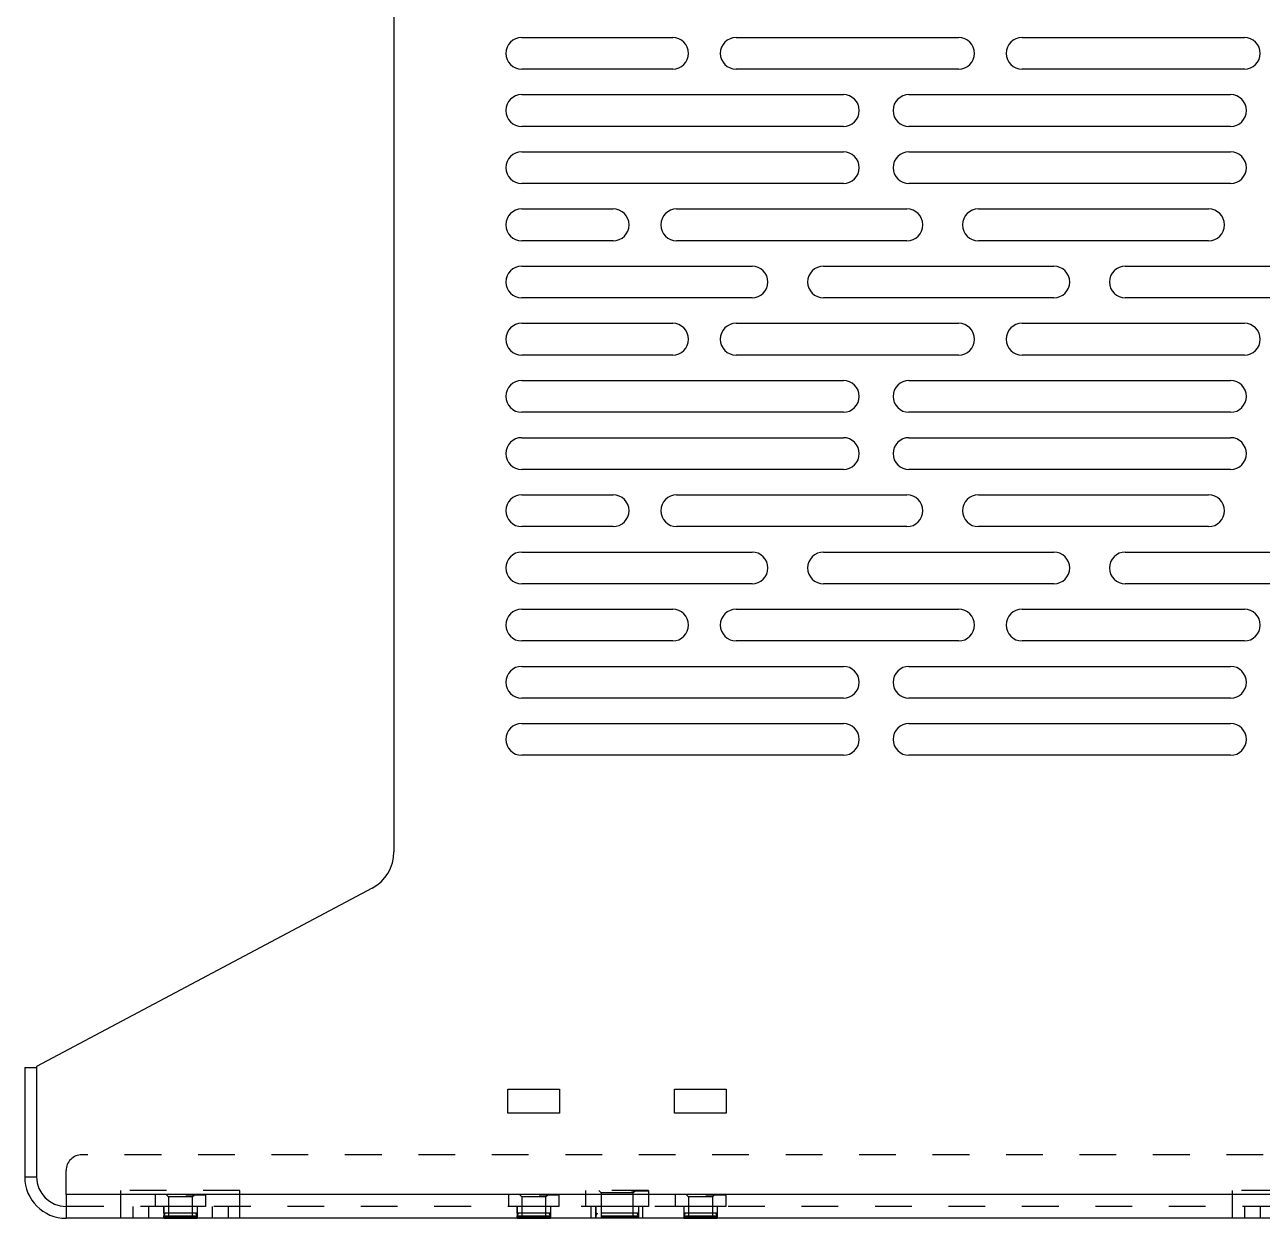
# Model space of a CAD drawing. Header units: millimetres. Extents: x -177 to 18421, y -5017 to 3255.
# Drawn here: x 14184.4 to 14340.3, y 1713.5 to 1863.8 of the extents above; entities that cross this region are included whole.
import ezdxf

# ---------------------------------------------------------------- set-up
doc = ezdxf.new("R2010")
doc.units = ezdxf.units.MM
doc.header["$LTSCALE"] = 46.255
doc.linetypes.add('HIDDEN', pattern=[0.2, 0.1, -0.1])
doc.layers.get('0').update_dxf_attribs({"linetype": 'CONTINUOUS'})
doc.layers.add('02___PRT_ALL_AXES', color=7, linetype='CONTINUOUS')
doc.layers.add('DEFAULT_2', color=8, linetype='HIDDEN')

msp = doc.modelspace()

# ---------------------------------------------------------------- linework, layer by layer
at = {"color": 3, "linetype": 'Continuous'}
for p, q in [((14230.908, 1965.503), (14230.908, 1759.603)), ((14247.008, 1862.153), (14266.008, 1862.153)), ((14274.008, 1862.153), (14302.008, 1862.153)), ((14310.008, 1862.153), (14338.008, 1862.153)), ((14266.008, 1858.153), (14247.008, 1858.153)), ((14302.008, 1858.153), (14274.008, 1858.153)), ((14338.008, 1858.153), (14310.008, 1858.153)), ((14247.008, 1854.953), (14287.508, 1854.953)), ((14295.758, 1854.953), (14336.258, 1854.953)), ((14287.508, 1850.953), (14247.008, 1850.953)), ((14336.258, 1850.953), (14295.758, 1850.953)), ((14247.008, 1847.753), (14287.508, 1847.753)), ((14295.758, 1847.753), (14336.258, 1847.753)), ((14287.508, 1843.753), (14247.008, 1843.753)), ((14336.258, 1843.753), (14295.758, 1843.753)), ((14247.008, 1840.553), (14258.508, 1840.553)), ((14266.508, 1840.553), (14295.508, 1840.553)), ((14304.508, 1840.553), (14333.508, 1840.553)), ((14258.508, 1836.553), (14247.008, 1836.553)), ((14295.508, 1836.553), (14266.508, 1836.553)), ((14333.508, 1836.553), (14304.508, 1836.553)), ((14247.008, 1833.353), (14276.008, 1833.353)), ((14285.008, 1833.353), (14314.008, 1833.353)), ((14323.008, 1833.353), (14352.008, 1833.353)), ((14276.008, 1829.353), (14247.008, 1829.353)), ((14314.008, 1829.353), (14285.008, 1829.353)), ((14352.008, 1829.353), (14323.008, 1829.353)), ((14247.008, 1826.153), (14266.008, 1826.153)), ((14274.008, 1826.153), (14302.008, 1826.153)), ((14310.008, 1826.153), (14338.008, 1826.153)), ((14266.008, 1822.153), (14247.008, 1822.153)), ((14302.008, 1822.153), (14274.008, 1822.153)), ((14338.008, 1822.153), (14310.008, 1822.153)), ((14247.008, 1818.953), (14287.508, 1818.953)), ((14295.758, 1818.953), (14336.258, 1818.953)), ((14287.508, 1814.953), (14247.008, 1814.953)), ((14336.258, 1814.953), (14295.758, 1814.953)), ((14247.008, 1811.753), (14287.508, 1811.753)), ((14295.758, 1811.753), (14336.258, 1811.753)), ((14287.508, 1807.753), (14247.008, 1807.753)), ((14336.258, 1807.753), (14295.758, 1807.753)), ((14247.008, 1804.553), (14258.508, 1804.553)), ((14266.508, 1804.553), (14295.508, 1804.553)), ((14304.508, 1804.553), (14333.508, 1804.553)), ((14258.508, 1800.553), (14247.008, 1800.553)), ((14295.508, 1800.553), (14266.508, 1800.553)), ((14333.508, 1800.553), (14304.508, 1800.553)), ((14247.008, 1797.353), (14276.008, 1797.353)), ((14285.008, 1797.353), (14314.008, 1797.353)), ((14323.008, 1797.353), (14352.008, 1797.353)), ((14276.008, 1793.353), (14247.008, 1793.353)), ((14314.008, 1793.353), (14285.008, 1793.353)), ((14352.008, 1793.353), (14323.008, 1793.353)), ((14247.008, 1790.153), (14266.008, 1790.153)), ((14274.008, 1790.153), (14302.008, 1790.153)), ((14310.008, 1790.153), (14338.008, 1790.153)), ((14266.008, 1786.153), (14247.008, 1786.153)), ((14302.008, 1786.153), (14274.008, 1786.153)), ((14338.008, 1786.153), (14310.008, 1786.153)), ((14247.008, 1782.953), (14287.508, 1782.953)), ((14295.758, 1782.953), (14336.258, 1782.953)), ((14287.508, 1778.953), (14247.008, 1778.953)), ((14336.258, 1778.953), (14295.758, 1778.953)), ((14247.008, 1775.753), (14287.508, 1775.753)), ((14295.758, 1775.753), (14336.258, 1775.753)), ((14287.508, 1771.753), (14247.008, 1771.753)), ((14336.258, 1771.753), (14295.758, 1771.753)), ((14228.15, 1755.012), (14185.908, 1732.552)), ((14184.408, 1732.453), (14184.408, 1718.653)), ((14185.908, 1732.552), (14185.908, 1718.653)), ((14245.258, 1726.703), (14245.258, 1729.703)), ((14245.258, 1729.703), (14251.758, 1729.703)), ((14251.758, 1729.703), (14251.758, 1726.703)), ((14266.258, 1726.703), (14266.258, 1729.703)), ((14266.258, 1729.703), (14272.758, 1729.703)), ((14272.758, 1729.703), (14272.758, 1726.703)), ((14251.758, 1726.703), (14245.258, 1726.703)), ((14272.758, 1726.703), (14266.258, 1726.703)), ((14189.608, 1716.453), (14189.608, 1713.453)), ((14638.408, 1716.453), (14189.608, 1716.453)), ((14638.408, 1713.453), (14189.608, 1713.453))]:
    msp.add_line(p, q, dxfattribs=at)
at = {"color": 7, "linetype": 'Continuous'}
for p, q in [((14184.408, 1732.453), (14185.908, 1732.453)), ((14184.408, 1718.653), (14185.908, 1718.653))]:
    msp.add_line(p, q, dxfattribs=at)
at = {"color": 3, "linetype": 'Continuous'}
for centre, radius, start, end in [((14247.008, 1860.153), 2, 90, 270), ((14266.008, 1860.153), 2, 270, 90), ((14274.008, 1860.153), 2, 90, 270), ((14302.008, 1860.153), 2, 270, 90), ((14310.008, 1860.153), 2, 90, 270), ((14338.008, 1860.153), 2, 270, 90), ((14247.008, 1852.953), 2, 90, 270), ((14287.508, 1852.953), 2, 270, 90), ((14295.758, 1852.953), 2, 90, 270), ((14336.258, 1852.953), 2, 270, 90), ((14247.008, 1845.753), 2, 90, 270), ((14287.508, 1845.753), 2, 270, 90), ((14295.758, 1845.753), 2, 90, 270), ((14336.258, 1845.753), 2, 270, 90), ((14247.008, 1838.553), 2, 90, 270), ((14258.508, 1838.553), 2, 270, 90), ((14266.508, 1838.553), 2, 90, 270), ((14295.508, 1838.553), 2, 270, 90), ((14304.508, 1838.553), 2, 90, 270), ((14333.508, 1838.553), 2, 270, 90), ((14247.008, 1831.353), 2, 90, 270), ((14276.008, 1831.353), 2, 270, 90), ((14285.008, 1831.353), 2, 90, 270), ((14314.008, 1831.353), 2, 270, 90), ((14323.008, 1831.353), 2, 90, 270), ((14247.008, 1824.153), 2, 90, 270), ((14266.008, 1824.153), 2, 270, 90), ((14274.008, 1824.153), 2, 90, 270), ((14302.008, 1824.153), 2, 270, 90), ((14310.008, 1824.153), 2, 90, 270), ((14338.008, 1824.153), 2, 270, 90), ((14247.008, 1816.953), 2, 90, 270), ((14287.508, 1816.953), 2, 270, 90), ((14295.758, 1816.953), 2, 90, 270), ((14336.258, 1816.953), 2, 270, 90), ((14247.008, 1809.753), 2, 90, 270), ((14287.508, 1809.753), 2, 270, 90), ((14295.758, 1809.753), 2, 90, 270), ((14336.258, 1809.753), 2, 270, 90), ((14247.008, 1802.553), 2, 90, 270), ((14258.508, 1802.553), 2, 270, 90), ((14266.508, 1802.553), 2, 90, 270), ((14295.508, 1802.553), 2, 270, 90), ((14304.508, 1802.553), 2, 90, 270), ((14333.508, 1802.553), 2, 270, 90), ((14247.008, 1795.353), 2, 90, 270), ((14276.008, 1795.353), 2, 270, 90), ((14285.008, 1795.353), 2, 90, 270), ((14314.008, 1795.353), 2, 270, 90), ((14323.008, 1795.353), 2, 90, 270), ((14247.008, 1788.153), 2, 90, 270), ((14266.008, 1788.153), 2, 270, 90), ((14274.008, 1788.153), 2, 90, 270), ((14302.008, 1788.153), 2, 270, 90), ((14310.008, 1788.153), 2, 90, 270), ((14338.008, 1788.153), 2, 270, 90), ((14247.008, 1780.953), 2, 90, 270), ((14287.508, 1780.953), 2, 270, 90), ((14295.758, 1780.953), 2, 90, 270), ((14336.258, 1780.953), 2, 270, 90), ((14247.008, 1773.753), 2, 90, 270), ((14287.508, 1773.753), 2, 270, 90), ((14295.758, 1773.753), 2, 90, 270), ((14336.258, 1773.753), 2, 270, 90), ((14225.708, 1759.603), 5.2, 298, 0), ((14189.608, 1718.653), 5.2, 180, 270), ((14189.608, 1718.653), 3.7, 180, 270)]:
    msp.add_arc(centre, radius, start, end, dxfattribs=at)
at = {"layer": '02___PRT_ALL_AXES', "color": 8, "linetype": 'HIDDEN'}
for p, q in [((14200.833, 1716.453), (14200.833, 1714.953)), ((14207.183, 1716.453), (14200.833, 1716.453)), ((14202.508, 1716.153), (14202.508, 1713.583)), ((14205.508, 1716.153), (14205.508, 1713.583)), ((14207.183, 1716.453), (14207.183, 1714.953)), ((14245.333, 1716.453), (14245.333, 1714.953)), ((14251.683, 1716.453), (14245.333, 1716.453)), ((14247.008, 1716.153), (14247.008, 1713.583)), ((14250.008, 1716.153), (14250.008, 1713.583)), ((14251.683, 1716.453), (14251.683, 1714.953)), ((14255.033, 1716.953), (14255.033, 1714.953)), ((14262.983, 1716.953), (14255.033, 1716.953)), ((14257.008, 1716.653), (14257.008, 1713.583)), ((14261.008, 1716.653), (14261.008, 1713.583)), ((14262.983, 1716.953), (14262.983, 1714.953)), ((14266.333, 1716.453), (14266.333, 1714.953)), ((14272.683, 1716.453), (14266.333, 1716.453)), ((14268.008, 1716.153), (14268.008, 1713.583)), ((14271.008, 1716.153), (14271.008, 1713.583)), ((14272.683, 1716.453), (14272.683, 1714.953)), ((14207.183, 1714.953), (14200.833, 1714.953)), ((14201.898, 1714.953), (14201.898, 1714.103)), ((14201.908, 1714.953), (14201.908, 1713.453)), ((14206.108, 1714.953), (14206.108, 1713.453)), ((14206.118, 1714.953), (14206.118, 1714.103)), ((14251.683, 1714.953), (14245.333, 1714.953)), ((14246.398, 1714.953), (14246.398, 1714.103)), ((14246.408, 1714.953), (14246.408, 1713.453)), ((14250.608, 1714.953), (14250.608, 1713.453)), ((14250.618, 1714.953), (14250.618, 1714.103)), ((14262.983, 1714.953), (14255.033, 1714.953)), ((14255.758, 1713.453), (14255.758, 1714.953)), ((14256.308, 1714.953), (14256.308, 1713.453)), ((14256.318, 1714.953), (14256.318, 1714.103)), ((14261.698, 1714.953), (14261.698, 1714.103)), ((14261.708, 1714.953), (14261.708, 1713.453)), ((14262.258, 1713.453), (14262.258, 1714.953)), ((14272.683, 1714.953), (14266.333, 1714.953)), ((14267.398, 1714.953), (14267.398, 1714.103)), ((14267.408, 1714.953), (14267.408, 1713.453)), ((14271.608, 1714.953), (14271.608, 1713.453)), ((14271.618, 1714.953), (14271.618, 1714.103)), ((14202.098, 1714.103), (14201.898, 1713.713)), ((14206.118, 1714.103), (14201.898, 1714.103)), ((14201.898, 1713.713), (14201.898, 1713.583)), ((14206.118, 1713.713), (14201.898, 1713.713)), ((14206.118, 1713.583), (14201.898, 1713.583)), ((14201.908, 1713.453), (14206.108, 1713.453)), ((14205.918, 1714.103), (14206.118, 1713.713)), ((14206.118, 1713.713), (14206.118, 1713.583)), ((14250.618, 1714.103), (14246.398, 1714.103)), ((14246.598, 1714.103), (14246.398, 1713.713)), ((14246.398, 1713.713), (14246.398, 1713.583)), ((14250.618, 1713.713), (14246.398, 1713.713)), ((14250.618, 1713.583), (14246.398, 1713.583)), ((14246.408, 1713.453), (14250.608, 1713.453)), ((14250.418, 1714.103), (14250.618, 1713.713)), ((14250.618, 1713.713), (14250.618, 1713.583)), ((14262.258, 1713.453), (14255.758, 1713.453)), ((14261.698, 1714.103), (14256.318, 1714.103)), ((14256.518, 1714.103), (14256.318, 1713.713)), ((14256.318, 1713.713), (14256.318, 1713.583)), ((14261.698, 1713.713), (14256.318, 1713.713)), ((14261.698, 1713.583), (14256.318, 1713.583)), ((14261.498, 1714.103), (14261.698, 1713.713)), ((14261.698, 1713.713), (14261.698, 1713.583)), ((14271.618, 1714.103), (14267.398, 1714.103)), ((14267.598, 1714.103), (14267.398, 1713.713)), ((14267.398, 1713.713), (14267.398, 1713.583)), ((14271.618, 1713.713), (14267.398, 1713.713)), ((14271.618, 1713.583), (14267.398, 1713.583)), ((14267.408, 1713.453), (14271.608, 1713.453)), ((14271.418, 1714.103), (14271.618, 1713.713)), ((14271.618, 1713.713), (14271.618, 1713.583))]:
    msp.add_line(p, q, dxfattribs=at)
at = {"layer": 'DEFAULT_2', "color": 8, "linetype": 'HIDDEN'}
for p, q in [((14636.408, 1721.453), (14191.608, 1721.453)), ((14189.608, 1716.453), (14189.608, 1719.453)), ((14196.508, 1713.453), (14196.508, 1716.953)), ((14211.508, 1716.953), (14196.508, 1716.953)), ((14202.508, 1716.153), (14202.208, 1716.453)), ((14202.508, 1716.153), (14202.508, 1713.583)), ((14205.508, 1716.153), (14202.508, 1716.153)), ((14204.676, 1716.453), (14204.676, 1716.403)), ((14204.676, 1716.403), (14207.171, 1716.403)), ((14204.69, 1716.453), (14204.69, 1716.403)), ((14204.696, 1716.453), (14204.696, 1716.403)), ((14204.711, 1716.453), (14204.711, 1716.403)), ((14204.721, 1716.453), (14204.721, 1716.403)), ((14204.755, 1716.453), (14204.755, 1716.403)), ((14204.765, 1716.453), (14204.765, 1716.403)), ((14204.765, 1716.453), (14204.765, 1716.403)), ((14204.781, 1716.453), (14204.781, 1716.403)), ((14204.783, 1716.453), (14204.783, 1716.403)), ((14204.784, 1716.453), (14204.784, 1716.403)), ((14204.802, 1716.453), (14204.802, 1716.403)), ((14204.829, 1716.453), (14204.829, 1716.403)), ((14204.834, 1716.453), (14204.834, 1716.403)), ((14204.836, 1716.453), (14204.836, 1716.403)), ((14204.88, 1716.453), (14204.88, 1716.403)), ((14204.918, 1716.453), (14204.918, 1716.403)), ((14204.941, 1716.453), (14204.941, 1716.403)), ((14204.946, 1716.453), (14204.946, 1716.403)), ((14204.978, 1716.453), (14204.978, 1716.403)), ((14204.98, 1716.453), (14204.98, 1716.403)), ((14204.997, 1716.453), (14204.997, 1716.403)), ((14205.044, 1716.453), (14205.044, 1716.403)), ((14205.059, 1716.453), (14205.059, 1716.403)), ((14205.102, 1716.453), (14205.102, 1716.403)), ((14205.266, 1716.453), (14205.266, 1716.403)), ((14205.359, 1716.453), (14205.359, 1716.403)), ((14205.391, 1716.453), (14205.391, 1716.403)), ((14205.395, 1716.453), (14205.395, 1716.403)), ((14205.443, 1716.453), (14205.443, 1716.403)), ((14205.447, 1716.453), (14205.447, 1716.403)), ((14205.45, 1716.453), (14205.45, 1716.403)), ((14205.465, 1716.453), (14205.465, 1716.403)), ((14205.498, 1716.453), (14205.498, 1716.403)), ((14205.508, 1716.153), (14205.808, 1716.453)), ((14205.508, 1716.153), (14205.508, 1713.583)), ((14205.515, 1716.453), (14205.515, 1716.403)), ((14205.517, 1716.453), (14205.517, 1716.403)), ((14205.532, 1716.453), (14205.532, 1716.403)), ((14205.534, 1716.453), (14205.534, 1716.403)), ((14205.539, 1716.453), (14205.539, 1716.403)), ((14205.544, 1716.453), (14205.544, 1716.403)), ((14205.56, 1716.453), (14205.56, 1716.403)), ((14205.563, 1716.453), (14205.563, 1716.403)), ((14205.589, 1716.453), (14205.589, 1716.403)), ((14205.595, 1716.453), (14205.595, 1716.403)), ((14205.595, 1716.453), (14205.595, 1716.403)), ((14205.599, 1716.453), (14205.599, 1716.403)), ((14205.612, 1716.453), (14205.612, 1716.403)), ((14205.659, 1716.453), (14205.659, 1716.403)), ((14205.66, 1716.453), (14205.66, 1716.403)), ((14205.666, 1716.453), (14205.666, 1716.403)), ((14205.674, 1716.453), (14205.674, 1716.403)), ((14205.714, 1716.453), (14205.714, 1716.403)), ((14205.715, 1716.453), (14205.715, 1716.403)), ((14205.738, 1716.453), (14205.738, 1716.403)), ((14205.743, 1716.453), (14205.743, 1716.403)), ((14205.754, 1716.453), (14205.754, 1716.403)), ((14205.755, 1716.453), (14205.755, 1716.403)), ((14205.764, 1716.453), (14205.764, 1716.403)), ((14205.778, 1716.453), (14205.778, 1716.403)), ((14205.797, 1716.453), (14205.797, 1716.403)), ((14205.799, 1716.453), (14205.799, 1716.403)), ((14205.814, 1716.453), (14205.814, 1716.403)), ((14205.816, 1716.453), (14205.816, 1716.403)), ((14205.819, 1716.453), (14205.819, 1716.403)), ((14205.823, 1716.453), (14205.823, 1716.403)), ((14205.834, 1716.453), (14205.834, 1716.403)), ((14205.856, 1716.453), (14205.856, 1716.403)), ((14205.859, 1716.453), (14205.859, 1716.403)), ((14205.872, 1716.453), (14205.872, 1716.403)), ((14205.892, 1716.453), (14205.892, 1716.403)), ((14205.918, 1716.453), (14205.918, 1716.403)), ((14205.925, 1716.453), (14205.925, 1716.403)), ((14205.956, 1716.453), (14205.956, 1716.403)), ((14205.965, 1716.453), (14205.965, 1716.403)), ((14205.986, 1716.453), (14205.986, 1716.403)), ((14205.988, 1716.453), (14205.988, 1716.403)), ((14206.004, 1716.453), (14206.004, 1716.403)), ((14206.036, 1716.453), (14206.036, 1716.403)), ((14206.043, 1716.453), (14206.043, 1716.403)), ((14206.044, 1716.453), (14206.044, 1716.403)), ((14206.096, 1716.453), (14206.096, 1716.403)), ((14206.11, 1716.453), (14206.11, 1716.403)), ((14206.151, 1716.453), (14206.151, 1716.403)), ((14206.153, 1716.453), (14206.153, 1716.403)), ((14206.16, 1716.453), (14206.16, 1716.403)), ((14206.168, 1716.453), (14206.168, 1716.403)), ((14206.173, 1716.453), (14206.173, 1716.403)), ((14206.174, 1716.453), (14206.174, 1716.403)), ((14206.181, 1716.453), (14206.181, 1716.403)), ((14206.182, 1716.453), (14206.182, 1716.403)), ((14206.185, 1716.453), (14206.185, 1716.403)), ((14206.189, 1716.453), (14206.189, 1716.403)), ((14206.198, 1716.453), (14206.198, 1716.403)), ((14206.201, 1716.453), (14206.201, 1716.403)), ((14206.233, 1716.453), (14206.233, 1716.403)), ((14206.24, 1716.453), (14206.24, 1716.403)), ((14206.249, 1716.453), (14206.249, 1716.403)), ((14206.255, 1716.453), (14206.255, 1716.403)), ((14206.259, 1716.453), (14206.259, 1716.403)), ((14206.261, 1716.453), (14206.261, 1716.403)), ((14206.293, 1716.453), (14206.293, 1716.403)), ((14206.301, 1716.453), (14206.301, 1716.403)), ((14206.311, 1716.453), (14206.311, 1716.403)), ((14206.321, 1716.453), (14206.321, 1716.403)), ((14206.327, 1716.453), (14206.327, 1716.403)), ((14206.338, 1716.453), (14206.338, 1716.403)), ((14206.35, 1716.453), (14206.35, 1716.403)), ((14206.373, 1716.453), (14206.373, 1716.403)), ((14206.383, 1716.453), (14206.383, 1716.403)), ((14206.391, 1716.453), (14206.391, 1716.403)), ((14206.424, 1716.453), (14206.424, 1716.403)), ((14206.438, 1716.453), (14206.438, 1716.403)), ((14206.48, 1716.453), (14206.48, 1716.403)), ((14206.509, 1716.453), (14206.509, 1716.403)), ((14206.542, 1716.453), (14206.542, 1716.403)), ((14206.561, 1716.453), (14206.561, 1716.403)), ((14206.58, 1716.453), (14206.58, 1716.403)), ((14206.59, 1716.453), (14206.59, 1716.403)), ((14206.592, 1716.453), (14206.592, 1716.403)), ((14206.597, 1716.453), (14206.597, 1716.403)), ((14206.598, 1716.453), (14206.598, 1716.403)), ((14206.604, 1716.453), (14206.604, 1716.403)), ((14206.619, 1716.453), (14206.619, 1716.403)), ((14206.64, 1716.453), (14206.64, 1716.403)), ((14206.641, 1716.453), (14206.641, 1716.403)), ((14206.661, 1716.453), (14206.661, 1716.403)), ((14206.667, 1716.453), (14206.667, 1716.403)), ((14206.672, 1716.453), (14206.672, 1716.403)), ((14206.709, 1716.453), (14206.709, 1716.403)), ((14206.717, 1716.453), (14206.717, 1716.403)), ((14206.72, 1716.453), (14206.72, 1716.403)), ((14206.72, 1716.453), (14206.72, 1716.403)), ((14206.725, 1716.453), (14206.725, 1716.403)), ((14206.732, 1716.453), (14206.732, 1716.403)), ((14206.734, 1716.453), (14206.734, 1716.403)), ((14206.771, 1716.453), (14206.771, 1716.403)), ((14206.784, 1716.453), (14206.784, 1716.403)), ((14206.802, 1716.453), (14206.802, 1716.403)), ((14206.832, 1716.453), (14206.832, 1716.403)), ((14206.864, 1716.453), (14206.864, 1716.403)), ((14206.895, 1716.453), (14206.895, 1716.403)), ((14206.897, 1716.453), (14206.897, 1716.403)), ((14206.907, 1716.453), (14206.907, 1716.403)), ((14206.908, 1716.453), (14206.908, 1716.403)), ((14206.915, 1716.453), (14206.915, 1716.403)), ((14206.961, 1716.453), (14206.961, 1716.403)), ((14206.969, 1716.453), (14206.969, 1716.403)), ((14206.995, 1716.453), (14206.995, 1716.403)), ((14206.998, 1716.453), (14206.998, 1716.403)), ((14207.007, 1716.453), (14207.007, 1716.403)), ((14207.029, 1716.453), (14207.029, 1716.403)), ((14207.034, 1716.453), (14207.034, 1716.403)), ((14207.045, 1716.453), (14207.045, 1716.403)), ((14207.085, 1716.453), (14207.085, 1716.403)), ((14207.1, 1716.453), (14207.1, 1716.403)), ((14207.133, 1716.453), (14207.133, 1716.403)), ((14207.157, 1716.453), (14207.157, 1716.403)), ((14207.16, 1716.453), (14207.16, 1716.403)), ((14207.171, 1716.453), (14207.171, 1716.403)), ((14211.508, 1713.453), (14211.508, 1716.953)), ((14247.008, 1716.153), (14246.708, 1716.453)), ((14247.008, 1716.153), (14247.008, 1713.583)), ((14250.008, 1716.153), (14247.008, 1716.153)), ((14249.176, 1716.453), (14249.176, 1716.403)), ((14249.176, 1716.403), (14251.671, 1716.403)), ((14249.19, 1716.453), (14249.19, 1716.403)), ((14249.196, 1716.453), (14249.196, 1716.403)), ((14249.211, 1716.453), (14249.211, 1716.403)), ((14249.221, 1716.453), (14249.221, 1716.403)), ((14249.255, 1716.453), (14249.255, 1716.403)), ((14249.265, 1716.453), (14249.265, 1716.403)), ((14249.265, 1716.453), (14249.265, 1716.403)), ((14249.281, 1716.453), (14249.281, 1716.403)), ((14249.283, 1716.453), (14249.283, 1716.403)), ((14249.284, 1716.453), (14249.284, 1716.403)), ((14249.302, 1716.453), (14249.302, 1716.403)), ((14249.329, 1716.453), (14249.329, 1716.403)), ((14249.334, 1716.453), (14249.334, 1716.403)), ((14249.336, 1716.453), (14249.336, 1716.403)), ((14249.38, 1716.453), (14249.38, 1716.403)), ((14249.418, 1716.453), (14249.418, 1716.403)), ((14249.441, 1716.453), (14249.441, 1716.403)), ((14249.446, 1716.453), (14249.446, 1716.403)), ((14249.478, 1716.453), (14249.478, 1716.403)), ((14249.48, 1716.453), (14249.48, 1716.403)), ((14249.497, 1716.453), (14249.497, 1716.403)), ((14249.544, 1716.453), (14249.544, 1716.403)), ((14249.559, 1716.453), (14249.559, 1716.403)), ((14249.602, 1716.453), (14249.602, 1716.403)), ((14249.766, 1716.453), (14249.766, 1716.403)), ((14249.859, 1716.453), (14249.859, 1716.403)), ((14249.891, 1716.453), (14249.891, 1716.403)), ((14249.895, 1716.453), (14249.895, 1716.403)), ((14249.943, 1716.453), (14249.943, 1716.403)), ((14249.947, 1716.453), (14249.947, 1716.403)), ((14249.95, 1716.453), (14249.95, 1716.403)), ((14249.965, 1716.453), (14249.965, 1716.403)), ((14249.998, 1716.453), (14249.998, 1716.403)), ((14250.008, 1716.153), (14250.308, 1716.453)), ((14250.008, 1716.153), (14250.008, 1713.583)), ((14250.015, 1716.453), (14250.015, 1716.403)), ((14250.017, 1716.453), (14250.017, 1716.403)), ((14250.032, 1716.453), (14250.032, 1716.403)), ((14250.034, 1716.453), (14250.034, 1716.403)), ((14250.039, 1716.453), (14250.039, 1716.403)), ((14250.044, 1716.453), (14250.044, 1716.403)), ((14250.06, 1716.453), (14250.06, 1716.403)), ((14250.063, 1716.453), (14250.063, 1716.403)), ((14250.089, 1716.453), (14250.089, 1716.403)), ((14250.095, 1716.453), (14250.095, 1716.403)), ((14250.095, 1716.453), (14250.095, 1716.403)), ((14250.099, 1716.453), (14250.099, 1716.403)), ((14250.112, 1716.453), (14250.112, 1716.403)), ((14250.159, 1716.453), (14250.159, 1716.403)), ((14250.16, 1716.453), (14250.16, 1716.403)), ((14250.166, 1716.453), (14250.166, 1716.403)), ((14250.174, 1716.453), (14250.174, 1716.403)), ((14250.214, 1716.453), (14250.214, 1716.403)), ((14250.215, 1716.453), (14250.215, 1716.403)), ((14250.238, 1716.453), (14250.238, 1716.403)), ((14250.243, 1716.453), (14250.243, 1716.403)), ((14250.254, 1716.453), (14250.254, 1716.403)), ((14250.255, 1716.453), (14250.255, 1716.403)), ((14250.264, 1716.453), (14250.264, 1716.403)), ((14250.278, 1716.453), (14250.278, 1716.403)), ((14250.297, 1716.453), (14250.297, 1716.403)), ((14250.299, 1716.453), (14250.299, 1716.403)), ((14250.314, 1716.453), (14250.314, 1716.403)), ((14250.316, 1716.453), (14250.316, 1716.403)), ((14250.319, 1716.453), (14250.319, 1716.403)), ((14250.323, 1716.453), (14250.323, 1716.403)), ((14250.334, 1716.453), (14250.334, 1716.403)), ((14250.356, 1716.453), (14250.356, 1716.403)), ((14250.359, 1716.453), (14250.359, 1716.403)), ((14250.372, 1716.453), (14250.372, 1716.403)), ((14250.392, 1716.453), (14250.392, 1716.403)), ((14250.418, 1716.453), (14250.418, 1716.403)), ((14250.425, 1716.453), (14250.425, 1716.403)), ((14250.456, 1716.453), (14250.456, 1716.403)), ((14250.465, 1716.453), (14250.465, 1716.403)), ((14250.486, 1716.453), (14250.486, 1716.403)), ((14250.488, 1716.453), (14250.488, 1716.403)), ((14250.504, 1716.453), (14250.504, 1716.403)), ((14250.536, 1716.453), (14250.536, 1716.403)), ((14250.543, 1716.453), (14250.543, 1716.403)), ((14250.544, 1716.453), (14250.544, 1716.403)), ((14250.596, 1716.453), (14250.596, 1716.403)), ((14250.61, 1716.453), (14250.61, 1716.403)), ((14250.651, 1716.453), (14250.651, 1716.403)), ((14250.653, 1716.453), (14250.653, 1716.403)), ((14250.66, 1716.453), (14250.66, 1716.403)), ((14250.668, 1716.453), (14250.668, 1716.403)), ((14250.673, 1716.453), (14250.673, 1716.403)), ((14250.674, 1716.453), (14250.674, 1716.403)), ((14250.681, 1716.453), (14250.681, 1716.403)), ((14250.682, 1716.453), (14250.682, 1716.403)), ((14250.685, 1716.453), (14250.685, 1716.403)), ((14250.689, 1716.453), (14250.689, 1716.403)), ((14250.698, 1716.453), (14250.698, 1716.403)), ((14250.701, 1716.453), (14250.701, 1716.403)), ((14250.733, 1716.453), (14250.733, 1716.403)), ((14250.74, 1716.453), (14250.74, 1716.403)), ((14250.749, 1716.453), (14250.749, 1716.403)), ((14250.755, 1716.453), (14250.755, 1716.403)), ((14250.759, 1716.453), (14250.759, 1716.403)), ((14250.761, 1716.453), (14250.761, 1716.403)), ((14250.793, 1716.453), (14250.793, 1716.403)), ((14250.801, 1716.453), (14250.801, 1716.403)), ((14250.811, 1716.453), (14250.811, 1716.403)), ((14250.821, 1716.453), (14250.821, 1716.403)), ((14250.827, 1716.453), (14250.827, 1716.403)), ((14250.838, 1716.453), (14250.838, 1716.403)), ((14250.85, 1716.453), (14250.85, 1716.403)), ((14250.873, 1716.453), (14250.873, 1716.403)), ((14250.883, 1716.453), (14250.883, 1716.403)), ((14250.891, 1716.453), (14250.891, 1716.403)), ((14250.924, 1716.453), (14250.924, 1716.403)), ((14250.938, 1716.453), (14250.938, 1716.403)), ((14250.98, 1716.453), (14250.98, 1716.403)), ((14251.009, 1716.453), (14251.009, 1716.403)), ((14251.042, 1716.453), (14251.042, 1716.403)), ((14251.061, 1716.453), (14251.061, 1716.403)), ((14251.08, 1716.453), (14251.08, 1716.403)), ((14251.09, 1716.453), (14251.09, 1716.403)), ((14251.092, 1716.453), (14251.092, 1716.403)), ((14251.097, 1716.453), (14251.097, 1716.403)), ((14251.098, 1716.453), (14251.098, 1716.403)), ((14251.104, 1716.453), (14251.104, 1716.403)), ((14251.119, 1716.453), (14251.119, 1716.403)), ((14251.14, 1716.453), (14251.14, 1716.403)), ((14251.141, 1716.453), (14251.141, 1716.403)), ((14251.161, 1716.453), (14251.161, 1716.403)), ((14251.167, 1716.453), (14251.167, 1716.403)), ((14251.172, 1716.453), (14251.172, 1716.403)), ((14251.209, 1716.453), (14251.209, 1716.403)), ((14251.217, 1716.453), (14251.217, 1716.403)), ((14251.22, 1716.453), (14251.22, 1716.403)), ((14251.22, 1716.453), (14251.22, 1716.403)), ((14251.225, 1716.453), (14251.225, 1716.403)), ((14251.232, 1716.453), (14251.232, 1716.403)), ((14251.234, 1716.453), (14251.234, 1716.403)), ((14251.271, 1716.453), (14251.271, 1716.403)), ((14251.284, 1716.453), (14251.284, 1716.403)), ((14251.302, 1716.453), (14251.302, 1716.403)), ((14251.332, 1716.453), (14251.332, 1716.403)), ((14251.364, 1716.453), (14251.364, 1716.403)), ((14251.395, 1716.453), (14251.395, 1716.403)), ((14251.397, 1716.453), (14251.397, 1716.403)), ((14251.407, 1716.453), (14251.407, 1716.403)), ((14251.408, 1716.453), (14251.408, 1716.403)), ((14251.415, 1716.453), (14251.415, 1716.403)), ((14251.461, 1716.453), (14251.461, 1716.403)), ((14251.469, 1716.453), (14251.469, 1716.403)), ((14251.495, 1716.453), (14251.495, 1716.403)), ((14251.498, 1716.453), (14251.498, 1716.403)), ((14251.507, 1716.453), (14251.507, 1716.403)), ((14251.529, 1716.453), (14251.529, 1716.403)), ((14251.534, 1716.453), (14251.534, 1716.403)), ((14251.545, 1716.453), (14251.545, 1716.403)), ((14251.585, 1716.453), (14251.585, 1716.403)), ((14251.6, 1716.453), (14251.6, 1716.403)), ((14251.633, 1716.453), (14251.633, 1716.403)), ((14251.657, 1716.453), (14251.657, 1716.403)), ((14251.66, 1716.453), (14251.66, 1716.403)), ((14251.671, 1716.453), (14251.671, 1716.403)), ((14257.008, 1716.653), (14256.708, 1716.953)), ((14262.968, 1716.953), (14256.708, 1716.953)), ((14257.008, 1716.653), (14257.008, 1713.583)), ((14261.008, 1716.653), (14257.008, 1716.653)), ((14260.803, 1716.953), (14260.803, 1716.903)), ((14260.803, 1716.903), (14262.975, 1716.903)), ((14260.815, 1716.953), (14260.815, 1716.903)), ((14260.818, 1716.953), (14260.818, 1716.903)), ((14260.86, 1716.953), (14260.86, 1716.903)), ((14260.862, 1716.953), (14260.862, 1716.903)), ((14260.889, 1716.953), (14260.889, 1716.903)), ((14260.899, 1716.953), (14260.899, 1716.903)), ((14260.9, 1716.953), (14260.9, 1716.903)), ((14260.902, 1716.953), (14260.902, 1716.903)), ((14260.921, 1716.953), (14260.921, 1716.903)), ((14260.937, 1716.953), (14260.937, 1716.903)), ((14260.947, 1716.953), (14260.947, 1716.903)), ((14260.953, 1716.953), (14260.953, 1716.903)), ((14260.975, 1716.953), (14260.975, 1716.903)), ((14260.98, 1716.953), (14260.98, 1716.903)), ((14261.008, 1716.653), (14261.308, 1716.953)), ((14261.008, 1716.653), (14261.008, 1713.583)), ((14261.013, 1716.953), (14261.013, 1716.903)), ((14261.021, 1716.953), (14261.021, 1716.903)), ((14261.037, 1716.953), (14261.037, 1716.903)), ((14261.045, 1716.953), (14261.045, 1716.903)), ((14261.093, 1716.953), (14261.093, 1716.903)), ((14261.138, 1716.953), (14261.138, 1716.903)), ((14261.153, 1716.953), (14261.153, 1716.903)), ((14261.201, 1716.953), (14261.201, 1716.903)), ((14261.279, 1716.953), (14261.279, 1716.903)), ((14261.343, 1716.953), (14261.343, 1716.903)), ((14261.392, 1716.953), (14261.392, 1716.903)), ((14261.434, 1716.953), (14261.434, 1716.903)), ((14261.516, 1716.953), (14261.516, 1716.903)), ((14261.551, 1716.953), (14261.551, 1716.903)), ((14261.575, 1716.953), (14261.575, 1716.903)), ((14261.593, 1716.953), (14261.593, 1716.903)), ((14261.628, 1716.953), (14261.628, 1716.903)), ((14261.636, 1716.953), (14261.636, 1716.903)), ((14261.657, 1716.953), (14261.657, 1716.903)), ((14261.691, 1716.953), (14261.691, 1716.903)), ((14261.699, 1716.953), (14261.699, 1716.903)), ((14261.713, 1716.953), (14261.713, 1716.903)), ((14261.795, 1716.953), (14261.795, 1716.903)), ((14261.839, 1716.953), (14261.839, 1716.903)), ((14261.866, 1716.953), (14261.866, 1716.903)), ((14261.881, 1716.953), (14261.881, 1716.903)), ((14261.882, 1716.953), (14261.882, 1716.903)), ((14261.9, 1716.953), (14261.9, 1716.903)), ((14261.908, 1716.953), (14261.908, 1716.903)), ((14261.971, 1716.953), (14261.971, 1716.903)), ((14261.972, 1716.953), (14261.972, 1716.903)), ((14261.977, 1716.953), (14261.977, 1716.903)), ((14261.988, 1716.953), (14261.988, 1716.903)), ((14262.002, 1716.953), (14262.002, 1716.903)), ((14262.013, 1716.953), (14262.013, 1716.903)), ((14262.028, 1716.953), (14262.028, 1716.903)), ((14262.048, 1716.953), (14262.048, 1716.903)), ((14262.05, 1716.953), (14262.05, 1716.903)), ((14262.078, 1716.953), (14262.078, 1716.903)), ((14262.098, 1716.953), (14262.098, 1716.903)), ((14262.104, 1716.953), (14262.104, 1716.903)), ((14262.117, 1716.953), (14262.117, 1716.903)), ((14262.128, 1716.953), (14262.128, 1716.903)), ((14262.13, 1716.953), (14262.13, 1716.903)), ((14262.137, 1716.953), (14262.137, 1716.903)), ((14262.157, 1716.953), (14262.157, 1716.903)), ((14262.174, 1716.953), (14262.174, 1716.903)), ((14262.183, 1716.953), (14262.183, 1716.903)), ((14262.193, 1716.953), (14262.193, 1716.903)), ((14262.199, 1716.953), (14262.199, 1716.903)), ((14262.215, 1716.953), (14262.215, 1716.903)), ((14262.223, 1716.953), (14262.223, 1716.903)), ((14262.238, 1716.953), (14262.238, 1716.903)), ((14262.259, 1716.953), (14262.259, 1716.903)), ((14262.281, 1716.953), (14262.281, 1716.903)), ((14262.308, 1716.953), (14262.308, 1716.903)), ((14262.343, 1716.953), (14262.343, 1716.903)), ((14262.383, 1716.953), (14262.383, 1716.903)), ((14262.392, 1716.953), (14262.392, 1716.903)), ((14262.395, 1716.953), (14262.395, 1716.903)), ((14262.401, 1716.953), (14262.401, 1716.903)), ((14262.408, 1716.953), (14262.408, 1716.903)), ((14262.412, 1716.953), (14262.412, 1716.903)), ((14262.45, 1716.953), (14262.45, 1716.903)), ((14262.451, 1716.953), (14262.451, 1716.903)), ((14262.473, 1716.953), (14262.473, 1716.903)), ((14262.511, 1716.953), (14262.511, 1716.903)), ((14262.523, 1716.953), (14262.523, 1716.903)), ((14262.528, 1716.953), (14262.528, 1716.903)), ((14262.531, 1716.953), (14262.531, 1716.903)), ((14262.54, 1716.953), (14262.54, 1716.903)), ((14262.554, 1716.953), (14262.554, 1716.903)), ((14262.574, 1716.953), (14262.574, 1716.903)), ((14262.579, 1716.953), (14262.579, 1716.903)), ((14262.598, 1716.953), (14262.598, 1716.903)), ((14262.607, 1716.953), (14262.607, 1716.903)), ((14262.614, 1716.953), (14262.614, 1716.903)), ((14262.641, 1716.953), (14262.641, 1716.903)), ((14262.677, 1716.953), (14262.677, 1716.903)), ((14262.705, 1716.953), (14262.705, 1716.903)), ((14262.708, 1716.953), (14262.708, 1716.903)), ((14262.714, 1716.953), (14262.714, 1716.903)), ((14262.715, 1716.953), (14262.715, 1716.903)), ((14262.72, 1716.953), (14262.72, 1716.903)), ((14262.77, 1716.953), (14262.77, 1716.903)), ((14262.774, 1716.953), (14262.774, 1716.903)), ((14262.797, 1716.953), (14262.797, 1716.903)), ((14262.807, 1716.953), (14262.807, 1716.903)), ((14262.816, 1716.953), (14262.816, 1716.903)), ((14262.831, 1716.953), (14262.831, 1716.903)), ((14262.841, 1716.953), (14262.841, 1716.903)), ((14262.849, 1716.953), (14262.849, 1716.903)), ((14262.896, 1716.953), (14262.896, 1716.903)), ((14262.901, 1716.953), (14262.901, 1716.903)), ((14262.942, 1716.953), (14262.942, 1716.903)), ((14262.959, 1716.953), (14262.959, 1716.903)), ((14262.968, 1716.953), (14262.968, 1716.903)), ((14262.975, 1716.953), (14262.975, 1716.903)), ((14268.008, 1716.153), (14267.708, 1716.453)), ((14268.008, 1716.153), (14268.008, 1713.583)), ((14271.008, 1716.153), (14268.008, 1716.153)), ((14270.176, 1716.453), (14270.176, 1716.403)), ((14270.176, 1716.403), (14272.671, 1716.403)), ((14270.19, 1716.453), (14270.19, 1716.403)), ((14270.196, 1716.453), (14270.196, 1716.403)), ((14270.211, 1716.453), (14270.211, 1716.403)), ((14270.221, 1716.453), (14270.221, 1716.403)), ((14270.255, 1716.453), (14270.255, 1716.403)), ((14270.265, 1716.453), (14270.265, 1716.403)), ((14270.265, 1716.453), (14270.265, 1716.403)), ((14270.281, 1716.453), (14270.281, 1716.403)), ((14270.283, 1716.453), (14270.283, 1716.403)), ((14270.284, 1716.453), (14270.284, 1716.403)), ((14270.302, 1716.453), (14270.302, 1716.403)), ((14270.329, 1716.453), (14270.329, 1716.403)), ((14270.334, 1716.453), (14270.334, 1716.403)), ((14270.336, 1716.453), (14270.336, 1716.403)), ((14270.38, 1716.453), (14270.38, 1716.403)), ((14270.418, 1716.453), (14270.418, 1716.403)), ((14270.441, 1716.453), (14270.441, 1716.403)), ((14270.446, 1716.453), (14270.446, 1716.403)), ((14270.478, 1716.453), (14270.478, 1716.403)), ((14270.48, 1716.453), (14270.48, 1716.403)), ((14270.497, 1716.453), (14270.497, 1716.403)), ((14270.544, 1716.453), (14270.544, 1716.403)), ((14270.559, 1716.453), (14270.559, 1716.403)), ((14270.602, 1716.453), (14270.602, 1716.403)), ((14270.766, 1716.453), (14270.766, 1716.403)), ((14270.859, 1716.453), (14270.859, 1716.403)), ((14270.891, 1716.453), (14270.891, 1716.403)), ((14270.895, 1716.453), (14270.895, 1716.403)), ((14270.943, 1716.453), (14270.943, 1716.403)), ((14270.947, 1716.453), (14270.947, 1716.403)), ((14270.95, 1716.453), (14270.95, 1716.403)), ((14270.965, 1716.453), (14270.965, 1716.403)), ((14270.998, 1716.453), (14270.998, 1716.403)), ((14271.008, 1716.153), (14271.308, 1716.453)), ((14271.008, 1716.153), (14271.008, 1713.583)), ((14271.015, 1716.453), (14271.015, 1716.403)), ((14271.017, 1716.453), (14271.017, 1716.403)), ((14271.032, 1716.453), (14271.032, 1716.403)), ((14271.034, 1716.453), (14271.034, 1716.403)), ((14271.039, 1716.453), (14271.039, 1716.403)), ((14271.044, 1716.453), (14271.044, 1716.403)), ((14271.06, 1716.453), (14271.06, 1716.403)), ((14271.063, 1716.453), (14271.063, 1716.403)), ((14271.089, 1716.453), (14271.089, 1716.403)), ((14271.095, 1716.453), (14271.095, 1716.403)), ((14271.095, 1716.453), (14271.095, 1716.403)), ((14271.099, 1716.453), (14271.099, 1716.403)), ((14271.112, 1716.453), (14271.112, 1716.403)), ((14271.159, 1716.453), (14271.159, 1716.403)), ((14271.16, 1716.453), (14271.16, 1716.403)), ((14271.166, 1716.453), (14271.166, 1716.403)), ((14271.174, 1716.453), (14271.174, 1716.403)), ((14271.214, 1716.453), (14271.214, 1716.403)), ((14271.215, 1716.453), (14271.215, 1716.403)), ((14271.238, 1716.453), (14271.238, 1716.403)), ((14271.243, 1716.453), (14271.243, 1716.403)), ((14271.254, 1716.453), (14271.254, 1716.403)), ((14271.255, 1716.453), (14271.255, 1716.403)), ((14271.264, 1716.453), (14271.264, 1716.403)), ((14271.278, 1716.453), (14271.278, 1716.403)), ((14271.297, 1716.453), (14271.297, 1716.403)), ((14271.299, 1716.453), (14271.299, 1716.403)), ((14271.314, 1716.453), (14271.314, 1716.403)), ((14271.316, 1716.453), (14271.316, 1716.403)), ((14271.319, 1716.453), (14271.319, 1716.403)), ((14271.323, 1716.453), (14271.323, 1716.403)), ((14271.334, 1716.453), (14271.334, 1716.403)), ((14271.356, 1716.453), (14271.356, 1716.403)), ((14271.359, 1716.453), (14271.359, 1716.403)), ((14271.372, 1716.453), (14271.372, 1716.403)), ((14271.392, 1716.453), (14271.392, 1716.403)), ((14271.418, 1716.453), (14271.418, 1716.403)), ((14271.425, 1716.453), (14271.425, 1716.403)), ((14271.456, 1716.453), (14271.456, 1716.403)), ((14271.465, 1716.453), (14271.465, 1716.403)), ((14271.486, 1716.453), (14271.486, 1716.403)), ((14271.488, 1716.453), (14271.488, 1716.403)), ((14271.504, 1716.453), (14271.504, 1716.403)), ((14271.536, 1716.453), (14271.536, 1716.403)), ((14271.543, 1716.453), (14271.543, 1716.403)), ((14271.544, 1716.453), (14271.544, 1716.403)), ((14271.596, 1716.453), (14271.596, 1716.403)), ((14271.61, 1716.453), (14271.61, 1716.403)), ((14271.651, 1716.453), (14271.651, 1716.403)), ((14271.653, 1716.453), (14271.653, 1716.403)), ((14271.66, 1716.453), (14271.66, 1716.403)), ((14271.668, 1716.453), (14271.668, 1716.403)), ((14271.673, 1716.453), (14271.673, 1716.403)), ((14271.674, 1716.453), (14271.674, 1716.403)), ((14271.681, 1716.453), (14271.681, 1716.403)), ((14271.682, 1716.453), (14271.682, 1716.403)), ((14271.685, 1716.453), (14271.685, 1716.403)), ((14271.689, 1716.453), (14271.689, 1716.403)), ((14271.698, 1716.453), (14271.698, 1716.403)), ((14271.701, 1716.453), (14271.701, 1716.403)), ((14271.733, 1716.453), (14271.733, 1716.403)), ((14271.74, 1716.453), (14271.74, 1716.403)), ((14271.749, 1716.453), (14271.749, 1716.403)), ((14271.755, 1716.453), (14271.755, 1716.403)), ((14271.759, 1716.453), (14271.759, 1716.403)), ((14271.761, 1716.453), (14271.761, 1716.403)), ((14271.793, 1716.453), (14271.793, 1716.403)), ((14271.801, 1716.453), (14271.801, 1716.403)), ((14271.811, 1716.453), (14271.811, 1716.403)), ((14271.821, 1716.453), (14271.821, 1716.403)), ((14271.827, 1716.453), (14271.827, 1716.403)), ((14271.838, 1716.453), (14271.838, 1716.403)), ((14271.85, 1716.453), (14271.85, 1716.403)), ((14271.873, 1716.453), (14271.873, 1716.403)), ((14271.883, 1716.453), (14271.883, 1716.403)), ((14271.891, 1716.453), (14271.891, 1716.403)), ((14271.924, 1716.453), (14271.924, 1716.403)), ((14271.938, 1716.453), (14271.938, 1716.403)), ((14271.98, 1716.453), (14271.98, 1716.403)), ((14272.009, 1716.453), (14272.009, 1716.403)), ((14272.042, 1716.453), (14272.042, 1716.403)), ((14272.061, 1716.453), (14272.061, 1716.403)), ((14272.08, 1716.453), (14272.08, 1716.403)), ((14272.09, 1716.453), (14272.09, 1716.403)), ((14272.092, 1716.453), (14272.092, 1716.403)), ((14272.097, 1716.453), (14272.097, 1716.403)), ((14272.098, 1716.453), (14272.098, 1716.403)), ((14272.104, 1716.453), (14272.104, 1716.403)), ((14272.119, 1716.453), (14272.119, 1716.403)), ((14272.14, 1716.453), (14272.14, 1716.403)), ((14272.141, 1716.453), (14272.141, 1716.403)), ((14272.161, 1716.453), (14272.161, 1716.403)), ((14272.167, 1716.453), (14272.167, 1716.403)), ((14272.172, 1716.453), (14272.172, 1716.403)), ((14272.209, 1716.453), (14272.209, 1716.403)), ((14272.217, 1716.453), (14272.217, 1716.403)), ((14272.22, 1716.453), (14272.22, 1716.403)), ((14272.22, 1716.453), (14272.22, 1716.403)), ((14272.225, 1716.453), (14272.225, 1716.403)), ((14272.232, 1716.453), (14272.232, 1716.403)), ((14272.234, 1716.453), (14272.234, 1716.403)), ((14272.271, 1716.453), (14272.271, 1716.403)), ((14272.284, 1716.453), (14272.284, 1716.403)), ((14272.302, 1716.453), (14272.302, 1716.403)), ((14272.332, 1716.453), (14272.332, 1716.403)), ((14272.364, 1716.453), (14272.364, 1716.403)), ((14272.395, 1716.453), (14272.395, 1716.403)), ((14272.397, 1716.453), (14272.397, 1716.403)), ((14272.407, 1716.453), (14272.407, 1716.403)), ((14272.408, 1716.453), (14272.408, 1716.403)), ((14272.415, 1716.453), (14272.415, 1716.403)), ((14272.461, 1716.453), (14272.461, 1716.403)), ((14272.469, 1716.453), (14272.469, 1716.403)), ((14272.495, 1716.453), (14272.495, 1716.403)), ((14272.498, 1716.453), (14272.498, 1716.403)), ((14272.507, 1716.453), (14272.507, 1716.403)), ((14272.529, 1716.453), (14272.529, 1716.403)), ((14272.534, 1716.453), (14272.534, 1716.403)), ((14272.545, 1716.453), (14272.545, 1716.403)), ((14272.585, 1716.453), (14272.585, 1716.403)), ((14272.6, 1716.453), (14272.6, 1716.403)), ((14272.633, 1716.453), (14272.633, 1716.403)), ((14272.657, 1716.453), (14272.657, 1716.403)), ((14272.66, 1716.453), (14272.66, 1716.403)), ((14272.671, 1716.453), (14272.671, 1716.403)), ((14351.508, 1716.953), (14336.508, 1716.953)), ((14336.508, 1713.453), (14336.508, 1716.953)), ((14638.408, 1714.953), (14189.608, 1714.953)), ((14198.008, 1714.953), (14198.008, 1713.453)), ((14200.008, 1714.953), (14200.008, 1713.453)), ((14208.008, 1714.953), (14208.008, 1713.453)), ((14210.008, 1714.953), (14210.008, 1713.453)), ((14338.008, 1714.953), (14338.008, 1713.453)), ((14340.008, 1714.953), (14340.008, 1713.453))]:
    msp.add_line(p, q, dxfattribs=at)
msp.add_arc((14191.608, 1719.453), 2, 90, 180, dxfattribs=at)

doc.saveas('drawing.dxf')
